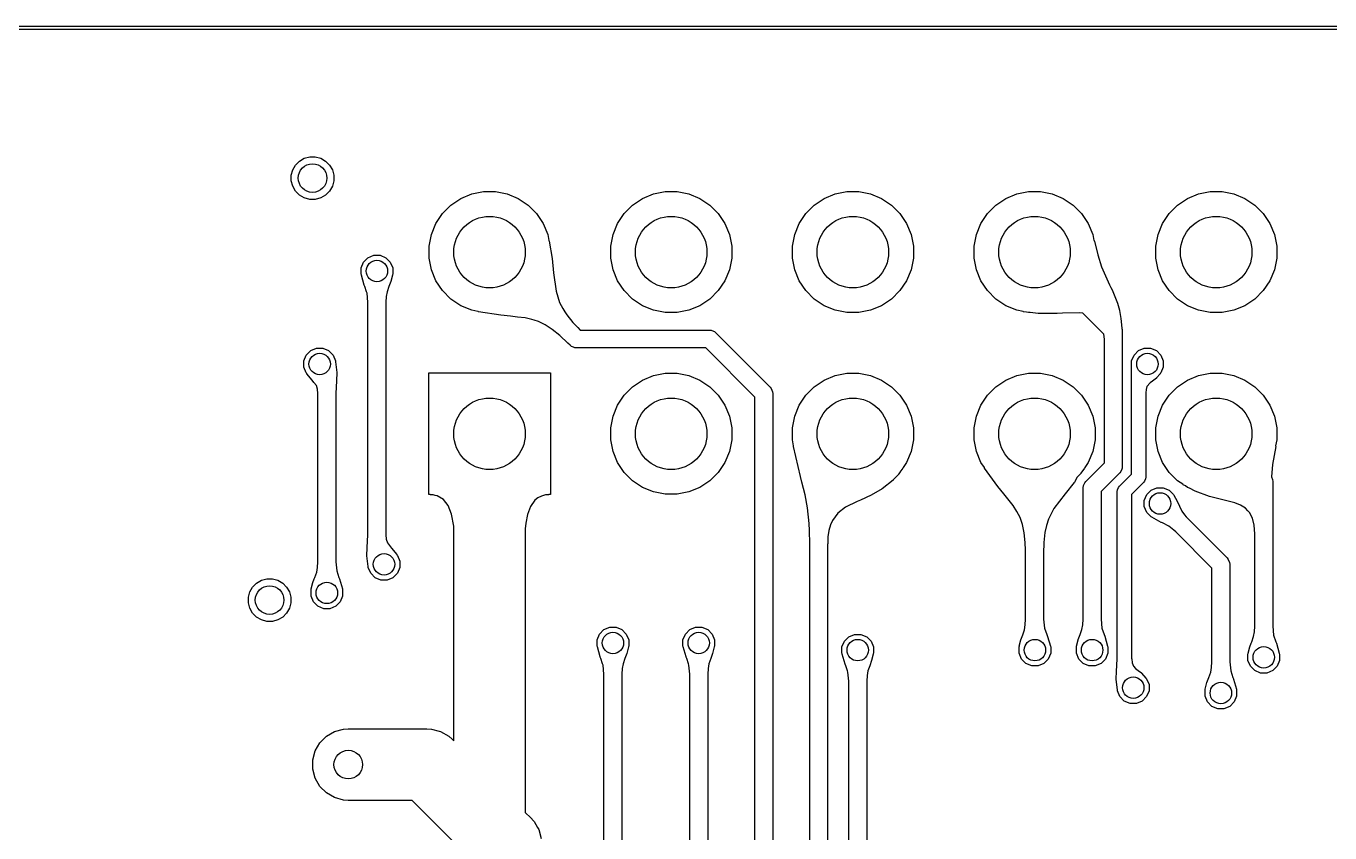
# Model space of a CAD drawing. Extents: x 89 to 178, y -115 to -57.
# Drawn here: x 138.69 to 156.92, y -68.26 to -56.97 of the extents above; entities that cross this region are included whole.
import ezdxf

# ---------------------------------------------------------------- set-up
doc = ezdxf.new("R2010")
doc.units = 0
doc.layers.add('BLACK', color=7, linetype='CONTINUOUS')

msp = doc.modelspace()

# ---------------------------------------------------------------- linework, layer by layer
at = {"layer": 'BLACK', "linetype": 'CONTINUOUS'}
for p, q in [((97.5, -56.975), (169.5, -56.975)), ((169.47582, -57.025), (97.524182, -57.025)), ((142.461994, -58.917372), (142.517372, -58.861994)), ((142.517372, -58.861994), (142.585195, -58.822836)), ((142.585195, -58.822836), (142.660842, -58.802567)), ((142.660842, -58.802567), (142.739158, -58.802567)), ((142.739158, -58.802567), (142.814805, -58.822836)), ((142.814805, -58.822836), (142.882628, -58.861994)), ((142.882628, -58.861994), (142.938006, -58.917372)), ((142.402567, -59.060842), (142.422836, -58.985195)), ((142.402567, -59.139158), (142.402567, -59.060842)), ((142.422836, -58.985195), (142.461994, -58.917372)), ((142.938006, -58.917372), (142.977164, -58.985195)), ((142.977164, -58.985195), (142.997433, -59.060842)), ((142.997433, -59.060842), (142.997433, -59.139158)), ((142.422836, -59.214805), (142.402567, -59.139158)), ((142.461994, -59.282628), (142.422836, -59.214805)), ((142.977164, -59.214805), (142.938006, -59.282628)), ((142.997433, -59.139158), (142.977164, -59.214805)), ((142.517372, -59.338006), (142.461994, -59.282628)), ((142.585195, -59.377164), (142.517372, -59.338006)), ((142.660842, -59.397433), (142.585195, -59.377164)), ((142.739158, -59.397433), (142.660842, -59.397433)), ((142.814805, -59.377164), (142.739158, -59.397433)), ((142.882628, -59.338006), (142.814805, -59.377164)), ((142.938006, -59.282628), (142.882628, -59.338006)), ((144.635766, -59.477941), (144.774313, -59.385367)), ((144.774313, -59.385367), (144.928258, -59.321601)), ((144.928258, -59.321601), (145.091685, -59.289093)), ((145.091685, -59.289093), (145.258315, -59.289093)), ((145.258315, -59.289093), (145.421742, -59.321601)), ((145.421742, -59.321601), (145.575687, -59.385367)), ((145.575687, -59.385367), (145.714234, -59.477941)), ((147.175766, -59.477941), (147.314313, -59.385367)), ((147.314313, -59.385367), (147.468258, -59.321601)), ((147.468258, -59.321601), (147.631685, -59.289093)), ((147.631685, -59.289093), (147.798315, -59.289093)), ((147.798315, -59.289093), (147.961742, -59.321601)), ((147.961742, -59.321601), (148.115687, -59.385367)), ((148.115687, -59.385367), (148.254234, -59.477941)), ((149.715766, -59.477941), (149.854313, -59.385367)), ((149.854313, -59.385367), (150.008258, -59.321601)), ((150.008258, -59.321601), (150.171685, -59.289093)), ((150.171685, -59.289093), (150.338315, -59.289093)), ((150.338315, -59.289093), (150.501742, -59.321601)), ((150.501742, -59.321601), (150.655687, -59.385367)), ((150.655687, -59.385367), (150.794234, -59.477941)), ((152.255766, -59.477941), (152.394313, -59.385367)), ((152.394313, -59.385367), (152.548258, -59.321601)), ((152.548258, -59.321601), (152.711685, -59.289093)), ((152.711685, -59.289093), (152.878315, -59.289093)), ((152.878315, -59.289093), (153.041742, -59.321601)), ((153.041742, -59.321601), (153.195687, -59.385367)), ((153.195687, -59.385367), (153.334234, -59.477941)), ((154.795766, -59.477941), (154.934313, -59.385367)), ((154.934313, -59.385367), (155.088258, -59.321601)), ((155.088258, -59.321601), (155.251685, -59.289093)), ((155.251685, -59.289093), (155.418315, -59.289093)), ((155.418315, -59.289093), (155.581742, -59.321601)), ((155.581742, -59.321601), (155.735687, -59.385367)), ((155.735687, -59.385367), (155.874234, -59.477941)), ((144.425367, -59.734313), (144.517941, -59.595766)), ((144.517941, -59.595766), (144.635766, -59.477941)), ((145.714234, -59.477941), (145.832059, -59.595766)), ((145.832059, -59.595766), (145.924633, -59.734313)), ((146.965367, -59.734313), (147.057941, -59.595766)), ((147.057941, -59.595766), (147.175766, -59.477941)), ((148.254234, -59.477941), (148.372059, -59.595766)), ((148.372059, -59.595766), (148.464633, -59.734313)), ((149.505367, -59.734313), (149.597941, -59.595766)), ((149.597941, -59.595766), (149.715766, -59.477941)), ((150.794234, -59.477941), (150.912059, -59.595766)), ((150.912059, -59.595766), (151.004633, -59.734313)), ((152.045367, -59.734313), (152.137941, -59.595766)), ((152.137941, -59.595766), (152.255766, -59.477941)), ((153.334234, -59.477941), (153.452059, -59.595766)), ((153.452059, -59.595766), (153.544633, -59.734313)), ((154.585367, -59.734313), (154.677941, -59.595766)), ((154.677941, -59.595766), (154.795766, -59.477941)), ((155.874234, -59.477941), (155.992059, -59.595766)), ((155.992059, -59.595766), (156.084633, -59.734313)), ((144.361601, -59.888258), (144.425367, -59.734313)), ((145.924633, -59.734313), (145.988399, -59.888258)), ((146.901601, -59.888258), (146.965367, -59.734313)), ((148.464633, -59.734313), (148.528399, -59.888258)), ((149.441601, -59.888258), (149.505367, -59.734313)), ((151.004633, -59.734313), (151.068399, -59.888258)), ((151.981601, -59.888258), (152.045367, -59.734313)), ((153.544633, -59.734313), (153.608399, -59.888258)), ((154.521601, -59.888258), (154.585367, -59.734313)), ((156.084633, -59.734313), (156.148399, -59.888258)), ((144.329093, -60.051685), (144.361601, -59.888258)), ((145.988399, -59.888258), (146.0053, -59.973226)), ((146.0053, -59.973226), (146.005565, -59.973279)), ((146.005565, -59.973279), (146.010532, -59.98073)), ((146.869093, -60.051685), (146.901601, -59.888258)), ((148.528399, -59.888258), (148.560907, -60.051685)), ((149.409093, -60.051685), (149.441601, -59.888258)), ((151.068399, -59.888258), (151.100907, -60.051685)), ((151.949093, -60.051685), (151.981601, -59.888258)), ((153.608399, -59.888258), (153.62523, -59.972873)), ((153.62523, -59.972873), (153.626415, -59.973111)), ((153.626415, -59.973111), (153.631283, -59.98011)), ((154.489093, -60.051685), (154.521601, -59.888258)), ((156.148399, -59.888258), (156.180907, -60.051685)), ((144.329093, -60.218315), (144.329093, -60.051685)), ((146.010532, -59.98073), (146.010604, -59.981129)), ((146.010604, -59.981129), (146.049741, -60.222621)), ((146.869093, -60.218315), (146.869093, -60.051685)), ((148.560907, -60.051685), (148.560907, -60.218315)), ((149.409093, -60.218315), (149.409093, -60.051685)), ((151.100907, -60.051685), (151.100907, -60.218315)), ((151.949093, -60.218315), (151.949093, -60.051685)), ((153.631283, -59.98011), (153.677982, -60.175317)), ((154.489093, -60.218315), (154.489093, -60.051685)), ((156.180907, -60.051685), (156.180907, -60.218315)), ((143.379323, -60.356105), (143.412919, -60.274997)), ((143.412919, -60.274997), (143.474997, -60.212919)), ((143.474997, -60.212919), (143.556105, -60.179323)), ((143.556105, -60.179323), (143.643895, -60.179323)), ((143.643895, -60.179323), (143.725003, -60.212919)), ((143.725003, -60.212919), (143.787081, -60.274997)), ((143.787081, -60.274997), (143.820677, -60.356105)), ((144.361601, -60.381742), (144.329093, -60.218315)), ((146.049741, -60.222621), (146.049828, -60.223268)), ((146.049828, -60.223268), (146.071302, -60.427242)), ((146.901601, -60.381742), (146.869093, -60.218315)), ((148.560907, -60.218315), (148.528399, -60.381742)), ((149.441601, -60.381742), (149.409093, -60.218315)), ((151.100907, -60.218315), (151.068399, -60.381742)), ((151.981601, -60.381742), (151.949093, -60.218315)), ((153.677982, -60.175317), (153.677984, -60.175322)), ((153.677984, -60.175322), (153.732342, -60.340206)), ((153.732342, -60.340206), (153.845109, -60.59236)), ((154.521601, -60.381742), (154.489093, -60.218315)), ((156.180907, -60.218315), (156.148399, -60.381742)), ((143.379323, -60.443895), (143.379323, -60.356105)), ((143.383185, -60.45322), (143.379323, -60.443895)), ((143.382869, -60.456093), (143.383185, -60.45322)), ((143.423466, -60.595729), (143.382869, -60.456093)), ((143.817618, -60.455814), (143.794563, -60.545653)), ((143.820677, -60.443895), (143.817184, -60.452327)), ((143.817184, -60.452327), (143.81775, -60.455238)), ((143.81775, -60.455238), (143.817618, -60.455814)), ((143.820677, -60.356105), (143.820677, -60.443895)), ((144.425367, -60.535687), (144.361601, -60.381742)), ((146.071302, -60.427242), (146.104175, -60.681259)), ((146.965367, -60.535687), (146.901601, -60.381742)), ((148.528399, -60.381742), (148.464633, -60.535687)), ((149.505367, -60.535687), (149.441601, -60.381742)), ((151.068399, -60.381742), (151.004633, -60.535687)), ((152.045367, -60.535687), (151.981601, -60.381742)), ((154.585367, -60.535687), (154.521601, -60.381742)), ((156.148399, -60.381742), (156.084633, -60.535687)), ((143.42383, -60.596789), (143.423466, -60.595729)), ((143.431993, -60.617303), (143.42383, -60.596789)), ((143.431999, -60.617323), (143.431993, -60.617303)), ((143.432005, -60.617337), (143.431999, -60.617323)), ((143.456404, -60.690254), (143.432005, -60.617337)), ((143.462466, -60.708371), (143.456404, -60.690254)), ((143.742055, -60.690254), (143.729632, -60.75529)), ((143.742059, -60.690241), (143.742055, -60.690254)), ((143.767997, -60.617324), (143.742059, -60.690241)), ((143.794197, -60.546821), (143.767997, -60.617324)), ((143.794563, -60.545653), (143.794197, -60.546821)), ((144.517941, -60.674234), (144.425367, -60.535687)), ((144.635766, -60.792059), (144.517941, -60.674234)), ((146.104175, -60.681259), (146.15527, -60.841056)), ((147.057941, -60.674234), (146.965367, -60.535687)), ((147.175766, -60.792059), (147.057941, -60.674234)), ((148.372059, -60.674234), (148.254234, -60.792059)), ((148.464633, -60.535687), (148.372059, -60.674234)), ((149.597941, -60.674234), (149.505367, -60.535687)), ((149.715766, -60.792059), (149.597941, -60.674234)), ((150.912059, -60.674234), (150.794234, -60.792059)), ((151.004633, -60.535687), (150.912059, -60.674234)), ((152.137941, -60.674234), (152.045367, -60.535687)), ((152.255766, -60.792059), (152.137941, -60.674234)), ((153.845109, -60.59236), (153.86235, -60.627778)), ((153.86235, -60.627778), (153.878857, -60.661687)), ((153.878857, -60.661687), (153.879173, -60.662395)), ((153.879173, -60.662395), (153.955532, -60.8499)), ((154.677941, -60.674234), (154.585367, -60.535687)), ((154.795766, -60.792059), (154.677941, -60.674234)), ((155.992059, -60.674234), (155.874234, -60.792059)), ((156.084633, -60.535687), (155.992059, -60.674234)), ((143.473987, -60.834576), (143.462466, -60.708371)), ((143.474029, -60.835041), (143.473987, -60.834576)), ((143.475, -60.837112), (143.474029, -60.835041)), ((143.475, -64.087333), (143.475, -60.837112)), ((143.725569, -60.834576), (143.725, -60.835772)), ((143.725, -60.835772), (143.725, -64.086551)), ((143.729632, -60.75529), (143.725569, -60.834576)), ((144.774313, -60.884633), (144.635766, -60.792059)), ((144.928258, -60.948399), (144.774313, -60.884633)), ((146.15527, -60.841056), (146.155271, -60.841059)), ((146.155271, -60.841059), (146.197652, -60.923351)), ((147.314313, -60.884633), (147.175766, -60.792059)), ((147.468258, -60.948399), (147.314313, -60.884633)), ((148.115687, -60.884633), (147.961742, -60.948399)), ((148.254234, -60.792059), (148.115687, -60.884633)), ((149.854313, -60.884633), (149.715766, -60.792059)), ((150.008258, -60.948399), (149.854313, -60.884633)), ((150.655687, -60.884633), (150.501742, -60.948399)), ((150.794234, -60.792059), (150.655687, -60.884633)), ((152.394313, -60.884633), (152.255766, -60.792059)), ((152.548258, -60.948399), (152.394313, -60.884633)), ((153.955532, -60.8499), (153.955982, -60.851229)), ((153.955982, -60.851229), (153.982664, -60.94887)), ((154.934313, -60.884633), (154.795766, -60.792059)), ((155.088258, -60.948399), (154.934313, -60.884633)), ((155.735687, -60.884633), (155.581742, -60.948399)), ((155.874234, -60.792059), (155.735687, -60.884633)), ((145.01347, -60.965349), (144.928258, -60.948399)), ((145.0136, -60.965874), (145.01347, -60.965349)), ((145.021263, -60.970507), (145.0136, -60.965874)), ((145.334114, -61.018136), (145.021263, -60.970507)), ((145.334725, -61.018212), (145.334114, -61.018136)), ((145.4672, -61.031297), (145.334725, -61.018212)), ((145.566192, -61.042791), (145.4672, -61.031297)), ((145.67517, -61.055445), (145.566192, -61.042791)), ((145.675174, -61.055446), (145.67517, -61.055445)), ((145.675183, -61.055447), (145.675174, -61.055446)), ((145.768571, -61.075535), (145.675183, -61.055447)), ((146.197652, -60.923351), (146.227495, -60.968667)), ((146.227495, -60.968667), (146.254729, -61.01002)), ((146.254729, -61.01002), (146.341057, -61.117253)), ((147.631685, -60.980907), (147.468258, -60.948399)), ((147.798315, -60.980907), (147.631685, -60.980907)), ((147.961742, -60.948399), (147.798315, -60.980907)), ((150.171685, -60.980907), (150.008258, -60.948399)), ((150.338315, -60.980907), (150.171685, -60.980907)), ((150.501742, -60.948399), (150.338315, -60.980907)), ((152.63382, -60.965418), (152.548258, -60.948399)), ((152.633922, -60.965779), (152.63382, -60.965418)), ((152.641734, -60.970157), (152.633922, -60.965779)), ((152.681178, -60.974838), (152.641734, -60.970157)), ((152.711685, -60.980907), (152.681178, -60.974838)), ((152.732303, -60.980907), (152.711685, -60.980907)), ((152.84696, -60.994516), (152.732303, -60.980907)), ((152.848419, -60.994598), (152.84696, -60.994516)), ((153.108678, -60.992811), (152.848419, -60.994598)), ((153.109184, -60.992796), (153.108678, -60.992811)), ((153.186404, -60.988926), (153.109184, -60.992796)), ((153.421304, -60.982961), (153.186404, -60.988926)), ((153.471058, -60.987835), (153.421304, -60.982961)), ((153.765218, -61.281995), (153.471058, -60.987835)), ((153.982664, -60.94887), (153.982888, -60.949856)), ((153.982888, -60.949856), (154.003475, -61.062793)), ((154.003475, -61.062793), (154.003607, -61.06373)), ((154.003607, -61.06373), (154.017153, -61.199606)), ((155.251685, -60.980907), (155.088258, -60.948399)), ((155.418315, -60.980907), (155.251685, -60.980907)), ((155.581742, -60.948399), (155.418315, -60.980907)), ((145.798443, -61.085582), (145.768571, -61.075535)), ((145.859837, -61.106232), (145.798443, -61.085582)), ((145.952645, -61.151475), (145.859837, -61.106232)), ((145.952648, -61.151477), (145.952645, -61.151475)), ((145.95265, -61.151478), (145.952648, -61.151477)), ((146.050669, -61.215202), (145.95265, -61.151478)), ((146.050679, -61.215209), (146.050669, -61.215202)), ((146.157614, -61.301373), (146.050679, -61.215209)), ((146.341057, -61.117253), (146.410493, -61.191013)), ((146.410493, -61.191013), (146.442488, -61.225)), ((146.442488, -61.225), (148.25, -61.225)), ((148.25, -61.225), (148.274386, -61.227402)), ((148.274386, -61.227402), (148.274387, -61.227402)), ((148.274387, -61.227402), (148.281996, -61.230554)), ((148.281996, -61.230554), (148.319446, -61.246066)), ((148.319446, -61.246066), (148.319451, -61.246071)), ((148.319451, -61.246071), (148.338388, -61.261612)), ((154.017153, -61.199606), (154.017206, -61.20042)), ((154.017206, -61.20042), (154.01741, -61.207332)), ((154.01741, -61.207332), (154.019377, -61.212081)), ((154.019377, -61.212081), (154.019598, -61.212614)), ((154.019598, -61.212614), (154.022, -61.237)), ((154.022, -61.237), (154.022, -63.131464)), ((146.268878, -61.406137), (146.157614, -61.301373)), ((146.269676, -61.406453), (146.268878, -61.406137)), ((146.301611, -61.438388), (146.269676, -61.406453)), ((148.338388, -61.261612), (149.099156, -62.022379)), ((153.770981, -61.350157), (153.765218, -61.281995)), ((153.771094, -61.35149), (153.770981, -61.350157)), ((153.772, -61.35344), (153.771094, -61.35149)), ((153.772, -63.079687), (153.772, -61.35344)), ((142.579323, -61.656105), (142.612919, -61.574997)), ((142.612919, -61.574997), (142.674997, -61.512919)), ((142.674997, -61.512919), (142.756105, -61.479323)), ((142.756105, -61.479323), (142.843895, -61.479323)), ((142.843895, -61.479323), (142.925003, -61.512919)), ((142.925003, -61.512919), (142.987081, -61.574997)), ((142.987081, -61.574997), (143.020677, -61.656105)), ((146.320553, -61.453933), (146.301611, -61.438388)), ((146.320554, -61.453934), (146.320553, -61.453933)), ((146.346949, -61.464866), (146.320554, -61.453934)), ((146.365613, -61.472598), (146.346949, -61.464866)), ((146.365614, -61.472598), (146.365613, -61.472598)), ((146.39, -61.475), (146.365614, -61.472598)), ((148.198224, -61.475), (146.39, -61.475)), ((148.885768, -62.162544), (148.198224, -61.475)), ((154.152823, -61.656105), (154.186419, -61.574997)), ((154.186419, -61.574997), (154.248497, -61.512919)), ((154.248497, -61.512919), (154.329605, -61.479323)), ((154.329605, -61.479323), (154.417395, -61.479323)), ((154.417395, -61.479323), (154.498503, -61.512919)), ((154.498503, -61.512919), (154.560581, -61.574997)), ((154.560581, -61.574997), (154.594177, -61.656105)), ((142.579323, -61.743895), (142.579323, -61.656105)), ((142.612919, -61.825003), (142.579323, -61.743895)), ((143.020677, -61.656105), (143.020677, -61.665492)), ((143.020677, -61.665492), (143.022161, -61.667735)), ((143.022161, -61.667735), (143.022279, -61.668462)), ((143.022279, -61.668462), (143.04172, -61.818369)), ((154.1495, -61.678268), (154.14964, -61.676461)), ((154.1495, -61.819422), (154.1495, -61.678268)), ((154.14964, -61.676461), (154.149681, -61.676197)), ((154.149681, -61.676197), (154.150947, -61.668097)), ((154.150947, -61.668097), (154.152823, -61.665022)), ((154.152823, -61.665022), (154.152823, -61.656105)), ((154.594177, -61.743895), (154.560581, -61.825003)), ((154.594177, -61.656105), (154.594177, -61.743895)), ((142.620305, -61.832389), (142.612919, -61.825003)), ((142.621081, -61.834944), (142.620305, -61.832389)), ((142.696504, -61.926798), (142.621081, -61.834944)), ((142.720073, -61.957393), (142.696504, -61.926798)), ((142.753816, -62.001193), (142.720073, -61.957393)), ((143.035469, -61.934246), (143.025615, -62.111388)), ((143.041799, -61.820524), (143.035469, -61.934246)), ((143.04172, -61.818369), (143.041799, -61.820524)), ((144.325, -63.525), (144.325, -61.825)), ((144.325, -61.825), (146.025, -61.825)), ((146.025, -61.825), (146.025, -63.525)), ((147.175766, -62.017941), (147.314313, -61.925367)), ((147.314313, -61.925367), (147.468258, -61.861601)), ((147.468258, -61.861601), (147.631685, -61.829093)), ((147.631685, -61.829093), (147.798315, -61.829093)), ((147.798315, -61.829093), (147.961742, -61.861601)), ((147.961742, -61.861601), (148.115687, -61.925367)), ((148.115687, -61.925367), (148.254234, -62.017941)), ((149.715766, -62.017941), (149.854313, -61.925367)), ((149.854313, -61.925367), (150.008258, -61.861601)), ((150.008258, -61.861601), (150.171685, -61.829093)), ((150.171685, -61.829093), (150.338315, -61.829093)), ((150.338315, -61.829093), (150.501742, -61.861601)), ((150.501742, -61.861601), (150.655687, -61.925367)), ((150.655687, -61.925367), (150.794234, -62.017941)), ((152.255766, -62.017941), (152.394313, -61.925367)), ((152.394313, -61.925367), (152.548258, -61.861601)), ((152.548258, -61.861601), (152.711685, -61.829093)), ((152.711685, -61.829093), (152.878315, -61.829093)), ((152.878315, -61.829093), (153.041742, -61.861601)), ((153.041742, -61.861601), (153.195687, -61.925367)), ((153.195687, -61.925367), (153.334234, -62.017941)), ((154.149, -61.8245), (154.1495, -61.819422)), ((154.149, -63.241965), (154.149, -61.8245)), ((154.411298, -61.962329), (154.367185, -62.014871)), ((154.443415, -61.938742), (154.411298, -61.962329)), ((154.443635, -61.938576), (154.443415, -61.938742)), ((154.49971, -61.895318), (154.443635, -61.938576)), ((154.50143, -61.893689), (154.49971, -61.895318)), ((154.551985, -61.834983), (154.50143, -61.893689)), ((154.552823, -61.833884), (154.551985, -61.834983)), ((154.553108, -61.832475), (154.552823, -61.833884)), ((154.560581, -61.825003), (154.553108, -61.832475)), ((154.795766, -62.017941), (154.934313, -61.925367)), ((154.934313, -61.925367), (155.088258, -61.861601)), ((155.088258, -61.861601), (155.251685, -61.829093)), ((155.251685, -61.829093), (155.418315, -61.829093)), ((155.418315, -61.829093), (155.581742, -61.861601)), ((155.581742, -61.861601), (155.735687, -61.925367)), ((155.735687, -61.925367), (155.874234, -62.017941)), ((142.753816, -62.001194), (142.753816, -62.001193)), ((142.753817, -62.001195), (142.753816, -62.001194)), ((142.769509, -62.051273), (142.753817, -62.001195)), ((142.769509, -62.051277), (142.769509, -62.051273)), ((142.774167, -62.111638), (142.769509, -62.051277)), ((142.775, -62.113448), (142.774167, -62.111638)), ((142.775, -64.464226), (142.775, -62.113448)), ((143.025615, -62.111388), (143.025, -62.112666)), ((143.025, -62.112666), (143.025, -64.462887)), ((146.965367, -62.274313), (147.057941, -62.135766)), ((147.057941, -62.135766), (147.175766, -62.017941)), ((148.254234, -62.017941), (148.372059, -62.135766)), ((148.372059, -62.135766), (148.464633, -62.274313)), ((148.885768, -79.710768), (148.885768, -62.162544)), ((149.099156, -62.022379), (149.114701, -62.041321)), ((149.114701, -62.041321), (149.114702, -62.041322)), ((149.114702, -62.041322), (149.133366, -62.086382)), ((149.133366, -62.086382), (149.135768, -62.110768)), ((149.135768, -62.110768), (149.135768, -79.658992)), ((149.505367, -62.274313), (149.597941, -62.135766)), ((149.597941, -62.135766), (149.715766, -62.017941)), ((150.794234, -62.017941), (150.912059, -62.135766)), ((150.912059, -62.135766), (151.004633, -62.274313)), ((152.045367, -62.274313), (152.137941, -62.135766)), ((152.137941, -62.135766), (152.255766, -62.017941)), ((153.334234, -62.017941), (153.452059, -62.135766)), ((153.452059, -62.135766), (153.544633, -62.274313)), ((154.34991, -62.101579), (154.349, -62.103337)), ((154.349, -62.103337), (154.349, -63.283387)), ((154.353772, -62.056092), (154.34991, -62.101579)), ((154.367185, -62.014871), (154.353772, -62.056092)), ((154.585367, -62.274313), (154.677941, -62.135766)), ((154.677941, -62.135766), (154.795766, -62.017941)), ((155.874234, -62.017941), (155.992059, -62.135766)), ((155.992059, -62.135766), (156.084633, -62.274313)), ((146.901601, -62.428258), (146.965367, -62.274313)), ((148.464633, -62.274313), (148.528399, -62.428258)), ((149.441601, -62.428258), (149.505367, -62.274313)), ((151.004633, -62.274313), (151.068399, -62.428258)), ((151.981601, -62.428258), (152.045367, -62.274313)), ((153.544633, -62.274313), (153.608399, -62.428258)), ((154.521601, -62.428258), (154.585367, -62.274313)), ((156.084633, -62.274313), (156.148399, -62.428258)), ((146.869093, -62.591685), (146.901601, -62.428258)), ((148.528399, -62.428258), (148.560907, -62.591685)), ((149.409093, -62.591685), (149.441601, -62.428258)), ((151.068399, -62.428258), (151.100907, -62.591685)), ((151.949093, -62.591685), (151.981601, -62.428258)), ((153.608399, -62.428258), (153.640907, -62.591685)), ((154.489093, -62.591685), (154.521601, -62.428258)), ((156.148399, -62.428258), (156.180907, -62.591685)), ((146.869093, -62.758315), (146.869093, -62.591685)), ((148.560907, -62.591685), (148.560907, -62.758315)), ((149.409093, -62.758315), (149.409093, -62.591685)), ((151.100907, -62.591685), (151.100907, -62.758315)), ((151.949093, -62.758315), (151.949093, -62.591685)), ((153.640907, -62.591685), (153.640907, -62.758315)), ((154.489093, -62.758315), (154.489093, -62.591685)), ((156.180907, -62.591685), (156.180907, -62.758315)), ((146.901601, -62.921742), (146.869093, -62.758315)), ((148.560907, -62.758315), (148.528399, -62.921742)), ((149.426015, -62.84339), (149.409093, -62.758315)), ((149.424053, -62.852573), (149.425525, -62.843741)), ((149.521051, -63.271435), (149.424053, -62.852573)), ((149.425525, -62.843741), (149.426015, -62.84339)), ((151.100907, -62.758315), (151.068399, -62.921742)), ((151.981601, -62.921742), (151.949093, -62.758315)), ((153.640907, -62.758315), (153.608399, -62.921742)), ((154.521601, -62.921742), (154.489093, -62.758315)), ((156.166714, -62.852064), (156.123051, -63.103321)), ((156.180907, -62.758315), (156.164062, -62.842995)), ((156.164062, -62.842995), (156.164923, -62.843572)), ((156.164923, -62.843572), (156.166714, -62.852064)), ((146.965367, -63.075687), (146.901601, -62.921742)), ((148.528399, -62.921742), (148.464633, -63.075687)), ((151.068399, -62.921742), (151.004633, -63.075687)), ((152.045367, -63.075687), (151.981601, -62.921742)), ((153.608399, -62.921742), (153.544633, -63.075687)), ((154.585367, -63.075687), (154.521601, -62.921742)), ((147.057941, -63.214234), (146.965367, -63.075687)), ((147.175766, -63.332059), (147.057941, -63.214234)), ((148.372059, -63.214234), (148.254234, -63.332059)), ((148.464633, -63.075687), (148.372059, -63.214234)), ((150.891032, -63.242232), (150.818653, -63.321056)), ((150.891803, -63.2413), (150.891032, -63.242232)), ((150.911551, -63.214741), (150.891803, -63.2413)), ((150.912059, -63.214234), (150.911551, -63.214741)), ((150.913213, -63.212506), (150.912059, -63.214234)), ((150.954414, -63.157098), (150.913213, -63.212506)), ((150.954747, -63.156627), (150.954414, -63.157098)), ((150.956502, -63.147846), (150.954747, -63.156627)), ((151.004633, -63.075687), (150.95646, -63.147783)), ((150.95646, -63.147783), (150.956502, -63.147846)), ((152.093636, -63.147927), (152.045367, -63.075687)), ((152.093356, -63.148391), (152.093636, -63.147927)), ((152.095499, -63.157086), (152.093356, -63.148391)), ((152.283034, -63.411977), (152.095499, -63.157086)), ((153.443195, -63.228178), (153.385942, -63.285432)), ((153.444412, -63.226748), (153.443195, -63.228178)), ((153.494663, -63.15706), (153.444412, -63.226748)), ((153.494895, -63.156727), (153.494663, -63.15706)), ((153.49665, -63.147946), (153.494895, -63.156727)), ((153.544633, -63.075687), (153.4965, -63.147722)), ((153.4965, -63.147722), (153.49665, -63.147946)), ((153.511612, -63.340076), (153.772, -63.079687)), ((153.985388, -63.219853), (153.725, -63.48024)), ((153.981289, -63.409676), (154.149, -63.241965)), ((154.000933, -63.200911), (153.985388, -63.219853)), ((154.000934, -63.20091), (154.000933, -63.200911)), ((154.013969, -63.169441), (154.000934, -63.20091)), ((154.019598, -63.155851), (154.013969, -63.169441)), ((154.022, -63.131464), (154.019598, -63.15585)), ((154.019598, -63.15585), (154.019598, -63.155851)), ((154.677941, -63.214234), (154.585367, -63.075687)), ((154.795766, -63.332059), (154.677941, -63.214234)), ((156.123051, -63.103321), (156.105705, -63.27483)), ((147.314313, -63.424633), (147.175766, -63.332059)), ((147.468258, -63.488399), (147.314313, -63.424633)), ((148.115687, -63.424633), (147.961742, -63.488399)), ((148.254234, -63.332059), (148.115687, -63.424633)), ((149.521124, -63.271731), (149.521051, -63.271435)), ((149.542643, -63.352315), (149.521124, -63.271731)), ((149.588406, -63.529937), (149.542643, -63.352315)), ((150.817397, -63.322236), (150.666191, -63.444656)), ((150.818653, -63.321056), (150.817397, -63.322236)), ((152.283412, -63.412463), (152.283034, -63.411977)), ((152.367854, -63.515414), (152.283412, -63.412463)), ((153.351181, -63.356012), (153.222142, -63.515418)), ((153.351577, -63.355494), (153.351181, -63.356012)), ((153.363335, -63.339187), (153.351577, -63.355494)), ((153.364654, -63.336822), (153.363335, -63.339187)), ((153.385941, -63.285434), (153.364654, -63.336822)), ((153.385942, -63.285432), (153.385941, -63.285434)), ((153.475, -63.428464), (153.477402, -63.404078)), ((153.475, -65.264226), (153.475, -63.428464)), ((153.477402, -63.404078), (153.480246, -63.397213)), ((153.480246, -63.397213), (153.483096, -63.39033)), ((153.483096, -63.39033), (153.496066, -63.359018)), ((153.496066, -63.359018), (153.496071, -63.359012)), ((153.496071, -63.359012), (153.511612, -63.340076)), ((153.953921, -63.460878), (153.968853, -63.42483)), ((153.968853, -63.42483), (153.981289, -63.409676)), ((154.319711, -63.354098), (154.152, -63.521809)), ((154.332147, -63.338944), (154.319711, -63.354098)), ((154.333026, -63.336822), (154.332147, -63.338944)), ((154.347079, -63.302896), (154.333026, -63.336822)), ((154.349, -63.283387), (154.347079, -63.302896)), ((154.424997, -63.462919), (154.506105, -63.429323)), ((154.506105, -63.429323), (154.593895, -63.429323)), ((154.593895, -63.429323), (154.675003, -63.462919)), ((154.86838, -63.380578), (154.795766, -63.332059)), ((154.868345, -63.380902), (154.86838, -63.380578)), ((154.873949, -63.387887), (154.868345, -63.380902)), ((154.904007, -63.404383), (154.873949, -63.387887)), ((154.934313, -63.424633), (154.904007, -63.404383)), ((154.961188, -63.435765), (154.934313, -63.424633)), ((155.039643, -63.478822), (154.961188, -63.435765)), ((156.105705, -63.27483), (156.122598, -63.315614)), ((156.122598, -63.315614), (156.125, -63.34)), ((156.125, -63.34), (156.125, -65.362887)), ((144.346414, -63.525), (144.325, -63.525)), ((144.350299, -63.526977), (144.346414, -63.525)), ((144.387139, -63.529858), (144.350299, -63.526977)), ((144.387141, -63.529858), (144.387139, -63.529858)), ((144.387145, -63.529859), (144.387141, -63.529858)), ((144.415879, -63.537239), (144.387145, -63.529859)), ((144.441706, -63.543873), (144.415879, -63.537239)), ((144.441711, -63.543875), (144.441706, -63.543873)), ((144.529185, -63.595263), (144.441711, -63.543875)), ((144.595873, -63.678227), (144.529185, -63.595263)), ((145.81018, -63.605061), (145.74613, -63.692835)), ((145.810185, -63.605057), (145.81018, -63.605061)), ((145.852171, -63.571571), (145.810185, -63.605057)), ((145.901589, -63.546379), (145.852171, -63.571571)), ((145.958992, -63.530516), (145.901589, -63.546379)), ((145.959, -63.530515), (145.958992, -63.530516)), ((145.999888, -63.527098), (145.959, -63.530515)), ((146.004414, -63.525), (145.999888, -63.527098)), ((146.025, -63.525), (146.004414, -63.525)), ((147.631685, -63.520907), (147.468258, -63.488399)), ((147.798315, -63.520907), (147.631685, -63.520907)), ((147.961742, -63.488399), (147.798315, -63.520907)), ((149.622811, -63.709033), (149.588406, -63.529937)), ((150.314005, -63.621173), (150.152422, -63.701672)), ((150.35972, -63.601371), (150.314005, -63.621173)), ((150.359881, -63.6013), (150.35972, -63.601371)), ((150.50999, -63.533567), (150.359881, -63.6013)), ((150.51096, -63.533074), (150.50999, -63.533567)), ((150.664611, -63.445735), (150.51096, -63.533074)), ((150.666191, -63.444656), (150.664611, -63.445735)), ((152.497821, -63.679527), (152.367854, -63.515414)), ((153.222142, -63.515418), (153.065764, -63.718285)), ((153.725, -63.48024), (153.725, -65.262887)), ((153.952, -63.480387), (153.953921, -63.460878)), ((153.952, -65.821748), (153.952, -63.480387)), ((154.152, -63.521809), (154.152, -65.820224)), ((154.329323, -63.606105), (154.362919, -63.524997)), ((154.329323, -63.693895), (154.329323, -63.606105)), ((154.362919, -63.524997), (154.424997, -63.462919)), ((154.675003, -63.462919), (154.737081, -63.524997)), ((154.737081, -63.524997), (154.740573, -63.533428)), ((154.740573, -63.533428), (154.743032, -63.535087)), ((154.743032, -63.535087), (154.743346, -63.535588)), ((154.743346, -63.535588), (154.790568, -63.615414)), ((154.790568, -63.615414), (154.791135, -63.616498)), ((154.791135, -63.616498), (154.822466, -63.684884)), ((155.041365, -63.479593), (155.039643, -63.478822)), ((155.239335, -63.549728), (155.041365, -63.479593)), ((155.240423, -63.550055), (155.239335, -63.549728)), ((155.409784, -63.592077), (155.240423, -63.550055)), ((155.409805, -63.592082), (155.409784, -63.592077)), ((155.409815, -63.592085), (155.409805, -63.592082)), ((155.596648, -63.641099), (155.409815, -63.592085)), ((144.644648, -63.799367), (144.595873, -63.678227)), ((144.673537, -63.968895), (144.644648, -63.799367)), ((145.704764, -63.801518), (145.681419, -63.922908)), ((145.74613, -63.692835), (145.704764, -63.801518)), ((149.644472, -63.928188), (149.622811, -63.709033)), ((150.045996, -63.783818), (149.970701, -63.886019)), ((150.152422, -63.701672), (150.045996, -63.783818)), ((152.549655, -63.759771), (152.497821, -63.679527)), ((152.549657, -63.759776), (152.549655, -63.759771)), ((152.54966, -63.75978), (152.549657, -63.759776)), ((152.592489, -63.846018), (152.54966, -63.75978)), ((153.065764, -63.718285), (152.988896, -63.867416)), ((154.362919, -63.775003), (154.329323, -63.693895)), ((154.424997, -63.837081), (154.362919, -63.775003)), ((154.822466, -63.684884), (154.855684, -63.754785)), ((154.855684, -63.754785), (154.855689, -63.754792)), ((154.855689, -63.754792), (154.892892, -63.809564)), ((155.675911, -63.673599), (155.596647, -63.641099)), ((155.596647, -63.641099), (155.596648, -63.641099)), ((155.675921, -63.673604), (155.675911, -63.673599)), ((155.743881, -63.717), (155.675921, -63.673604)), ((155.743884, -63.717002), (155.743881, -63.717)), ((155.776324, -63.751321), (155.743884, -63.717002)), ((155.799161, -63.77548), (155.776324, -63.751321)), ((155.799161, -63.775481), (155.799161, -63.77548)), ((155.799164, -63.775484), (155.799161, -63.775481)), ((155.840369, -63.853226), (155.799164, -63.775484)), ((144.675, -64.024963), (144.673537, -63.968895)), ((145.681419, -63.92291), (145.675, -64.003848)), ((145.681419, -63.922908), (145.681419, -63.92291)), ((149.646932, -64.025502), (149.644472, -63.928188)), ((149.942354, -63.950477), (149.921089, -64.025488)), ((149.970701, -63.886019), (149.942354, -63.950477)), ((152.626122, -63.943635), (152.592489, -63.846018)), ((152.650375, -64.05802), (152.626122, -63.943635)), ((152.960674, -63.955577), (152.939752, -64.057208)), ((152.960675, -63.955571), (152.960674, -63.955577)), ((152.988896, -63.867416), (152.960675, -63.955571)), ((154.434323, -63.840944), (154.424997, -63.837081)), ((154.43613, -63.843198), (154.434323, -63.840944)), ((154.563577, -63.913231), (154.43613, -63.843198)), ((154.564584, -63.913723), (154.563577, -63.913231)), ((154.570358, -63.916209), (154.564584, -63.913723)), ((154.584857, -63.922454), (154.570358, -63.916209)), ((154.584865, -63.922458), (154.584857, -63.922454)), ((154.670796, -63.9653), (154.584865, -63.922458)), ((154.670797, -63.965301), (154.670796, -63.9653)), ((154.670799, -63.965302), (154.670797, -63.965301)), ((154.740212, -64.023102), (154.670799, -63.965302)), ((154.892892, -63.809564), (154.892894, -63.809566)), ((154.892894, -63.809566), (154.892896, -63.809569)), ((154.892896, -63.809569), (154.91694, -63.83621)), ((154.91694, -63.83621), (154.946081, -63.8685)), ((154.946081, -63.8685), (154.946524, -63.869748)), ((154.946524, -63.869748), (155.488389, -64.411612)), ((155.866111, -63.95441), (155.840369, -63.853226)), ((155.874248, -64.072321), (155.866111, -63.95441)), ((143.46453, -64.265753), (143.474385, -64.088612)), ((143.474385, -64.088612), (143.475, -64.087333)), ((143.725, -64.086551), (143.725833, -64.088362)), ((143.725833, -64.088362), (143.73049, -64.148721)), ((143.73049, -64.148721), (143.730491, -64.148726)), ((143.730491, -64.148726), (143.746183, -64.198806)), ((144.675, -66.967887), (144.675, -64.024963)), ((145.675, -64.003848), (145.675, -67.967887)), ((149.651712, -64.21458), (149.646932, -64.025502)), ((149.906885, -64.118239), (149.904007, -64.181706)), ((149.921085, -64.025504), (149.906885, -64.118239)), ((149.921089, -64.025488), (149.921085, -64.025504)), ((152.665063, -64.194567), (152.650375, -64.05802)), ((152.939749, -64.057229), (152.92497, -64.194061)), ((152.939752, -64.057208), (152.939749, -64.057229)), ((154.768544, -64.046694), (154.740212, -64.023102)), ((154.770696, -64.047472), (154.768544, -64.046694)), ((155.275, -64.551776), (154.770696, -64.047472)), ((155.875, -64.073973), (155.874248, -64.072321)), ((155.875, -65.364226), (155.875, -64.073973)), ((143.4582, -64.379474), (143.46453, -64.265753)), ((143.746183, -64.198806), (143.8035, -64.273206)), ((143.8035, -64.273206), (143.878917, -64.365054)), ((149.652, -64.215251), (149.651712, -64.21458)), ((149.652, -76.710158), (149.652, -64.215251)), ((149.902507, -64.214814), (149.902, -64.215896)), ((149.902, -64.215896), (149.902, -76.658381)), ((149.902518, -64.21458), (149.902507, -64.214814)), ((149.904007, -64.181706), (149.902518, -64.21458)), ((152.668267, -64.301067), (152.665063, -64.194567)), ((152.669659, -64.347319), (152.668267, -64.301067)), ((152.67, -64.348108), (152.669659, -64.347319)), ((152.67, -65.264282), (152.67, -64.348108)), ((152.920343, -64.34732), (152.92, -64.348082)), ((152.92, -64.348082), (152.92, -65.262712)), ((152.924969, -64.194086), (152.920343, -64.34732)), ((152.92497, -64.194061), (152.924969, -64.194086)), ((142.770368, -64.544702), (142.774431, -64.465423)), ((142.774431, -64.465423), (142.775, -64.464226)), ((143.025, -64.462887), (143.025971, -64.464959)), ((143.025971, -64.464959), (143.037534, -64.591632)), ((143.458279, -64.381629), (143.4582, -64.379474)), ((143.47772, -64.531537), (143.458279, -64.381629)), ((143.477838, -64.532264), (143.47772, -64.531537)), ((143.479323, -64.534508), (143.477838, -64.532264)), ((143.878917, -64.365054), (143.879692, -64.367608)), ((143.879692, -64.367608), (143.887081, -64.374997)), ((143.887081, -64.374997), (143.920677, -64.456105)), ((143.920677, -64.456105), (143.920677, -64.543895)), ((155.488389, -64.411612), (155.503934, -64.430554)), ((155.503934, -64.430554), (155.522599, -64.475614)), ((155.522599, -64.475614), (155.522599, -64.475624)), ((155.522599, -64.475624), (155.525, -64.5)), ((155.525, -64.5), (155.525, -65.862887)), ((141.985195, -64.722836), (142.060842, -64.702567)), ((142.060842, -64.702567), (142.139158, -64.702567)), ((142.139158, -64.702567), (142.214805, -64.722836)), ((142.705802, -64.753176), (142.723977, -64.704268)), ((142.723977, -64.704268), (142.731994, -64.682696)), ((142.731994, -64.682696), (142.757943, -64.609751)), ((142.757943, -64.609751), (142.770368, -64.544702)), ((143.037534, -64.591632), (143.067993, -64.682662)), ((143.067993, -64.682662), (143.068004, -64.682691)), ((143.068004, -64.682691), (143.076168, -64.703208)), ((143.076168, -64.703208), (143.076532, -64.704268)), ((143.076532, -64.704268), (143.11713, -64.843906)), ((143.479323, -64.543895), (143.479323, -64.534508)), ((143.512919, -64.625003), (143.479323, -64.543895)), ((143.574997, -64.687081), (143.512919, -64.625003)), ((143.656105, -64.720677), (143.574997, -64.687081)), ((143.825003, -64.687081), (143.743895, -64.720677)), ((143.887081, -64.625003), (143.825003, -64.687081)), ((143.920677, -64.543895), (143.887081, -64.625003)), ((155.275, -65.864226), (155.275, -64.551776)), ((141.802567, -64.960842), (141.822836, -64.885195)), ((141.822836, -64.885195), (141.861994, -64.817372)), ((141.861994, -64.817372), (141.917372, -64.761994)), ((141.917372, -64.761994), (141.985195, -64.722836)), ((142.214805, -64.722836), (142.282628, -64.761994)), ((142.282628, -64.761994), (142.338006, -64.817372)), ((142.338006, -64.817372), (142.377164, -64.885195)), ((142.377164, -64.885195), (142.397433, -64.960842)), ((142.679323, -64.856105), (142.682815, -64.847673)), ((142.679323, -64.943895), (142.679323, -64.856105)), ((142.682249, -64.844761), (142.682373, -64.844215)), ((142.682815, -64.847673), (142.682249, -64.844761)), ((142.682373, -64.844215), (142.705437, -64.754337)), ((142.705437, -64.754337), (142.705802, -64.753176)), ((143.11713, -64.843906), (143.116813, -64.846777)), ((143.116813, -64.846777), (143.120677, -64.856105)), ((143.120677, -64.856105), (143.120677, -64.943895)), ((143.743895, -64.720677), (143.656105, -64.720677)), ((141.802567, -65.039158), (141.802567, -64.960842)), ((141.822836, -65.114805), (141.802567, -65.039158)), ((142.397433, -65.039158), (142.377164, -65.114805)), ((142.397433, -64.960842), (142.397433, -65.039158)), ((142.712919, -65.025003), (142.679323, -64.943895)), ((142.774997, -65.087081), (142.712919, -65.025003)), ((143.087081, -65.025003), (143.025003, -65.087081)), ((143.120677, -64.943895), (143.087081, -65.025003)), ((141.861994, -65.182628), (141.822836, -65.114805)), ((141.917372, -65.238006), (141.861994, -65.182628)), ((141.985195, -65.277164), (141.917372, -65.238006)), ((142.282628, -65.238006), (142.214805, -65.277164)), ((142.338006, -65.182628), (142.282628, -65.238006)), ((142.377164, -65.114805), (142.338006, -65.182628)), ((142.856105, -65.120677), (142.774997, -65.087081)), ((142.943895, -65.120677), (142.856105, -65.120677)), ((143.025003, -65.087081), (142.943895, -65.120677)), ((152.92, -65.262712), (152.921028, -65.264889)), ((153.725, -65.262887), (153.725971, -65.264959)), ((142.060842, -65.297433), (141.985195, -65.277164)), ((142.139158, -65.297433), (142.060842, -65.297433)), ((142.214805, -65.277164), (142.139158, -65.297433)), ((146.712919, -65.474997), (146.774997, -65.412919)), ((146.774997, -65.412919), (146.856105, -65.379323)), ((146.856105, -65.379323), (146.943895, -65.379323)), ((146.943895, -65.379323), (147.025003, -65.412919)), ((147.025003, -65.412919), (147.087081, -65.474997)), ((147.912919, -65.474997), (147.974997, -65.412919)), ((147.974997, -65.412919), (148.056105, -65.379323)), ((148.056105, -65.379323), (148.143895, -65.379323)), ((148.143895, -65.379323), (148.225003, -65.412919)), ((148.225003, -65.412919), (148.287081, -65.474997)), ((152.629171, -65.485209), (152.652917, -65.414962)), ((152.652917, -65.414962), (152.665365, -65.348083)), ((152.665365, -65.348083), (152.66945, -65.265444)), ((152.66945, -65.265444), (152.67, -65.264282)), ((152.921028, -65.264889), (152.933263, -65.390585)), ((152.933263, -65.390585), (152.965221, -65.480558)), ((153.431994, -65.482696), (153.457943, -65.409751)), ((153.457943, -65.409751), (153.470368, -65.344702)), ((153.470368, -65.344702), (153.474431, -65.265423)), ((153.474431, -65.265423), (153.475, -65.264226)), ((153.725971, -65.264959), (153.737534, -65.391632)), ((153.737534, -65.391632), (153.767993, -65.482662)), ((155.857943, -65.509751), (155.870368, -65.444702)), ((155.870368, -65.444702), (155.874431, -65.365423)), ((155.874431, -65.365423), (155.875, -65.364226)), ((156.125, -65.362887), (156.125971, -65.364959)), ((156.125971, -65.364959), (156.137534, -65.491632)), ((146.679323, -65.556105), (146.712919, -65.474997)), ((146.679323, -65.643895), (146.679323, -65.556105)), ((147.087081, -65.474997), (147.120677, -65.556105)), ((147.120677, -65.556105), (147.120677, -65.643895)), ((147.879323, -65.556105), (147.912919, -65.474997)), ((147.879323, -65.643895), (147.879323, -65.556105)), ((148.287081, -65.474997), (148.320677, -65.556105)), ((148.320677, -65.556105), (148.320677, -65.643895)), ((150.102323, -65.656101), (150.135919, -65.574993)), ((150.135919, -65.574993), (150.197997, -65.512915)), ((150.197997, -65.512915), (150.279105, -65.479319)), ((150.279105, -65.479319), (150.366895, -65.479319)), ((150.366895, -65.479319), (150.448003, -65.512915)), ((150.448003, -65.512915), (150.510081, -65.574993)), ((150.510081, -65.574993), (150.543677, -65.656101)), ((152.582287, -65.644259), (152.604364, -65.556033)), ((152.604364, -65.556033), (152.604663, -65.555034)), ((152.604663, -65.555034), (152.629171, -65.485209)), ((152.965221, -65.480558), (152.965223, -65.480563)), ((152.965223, -65.480563), (152.976652, -65.507784)), ((152.976652, -65.507784), (152.977082, -65.508989)), ((152.977082, -65.508989), (153.017048, -65.643861)), ((153.382373, -65.644215), (153.405437, -65.554337)), ((153.405437, -65.554337), (153.405802, -65.553176)), ((153.405802, -65.553176), (153.423977, -65.504268)), ((153.423977, -65.504268), (153.431994, -65.482696)), ((153.767993, -65.482662), (153.768004, -65.482691)), ((153.768004, -65.482691), (153.776168, -65.503208)), ((153.776168, -65.503208), (153.776532, -65.504268)), ((153.776532, -65.504268), (153.81713, -65.643906)), ((155.805802, -65.653176), (155.823977, -65.604268)), ((155.823977, -65.604268), (155.831994, -65.582696)), ((155.831994, -65.582696), (155.857943, -65.509751)), ((156.137534, -65.491632), (156.167993, -65.582662)), ((156.167993, -65.582662), (156.168004, -65.582691)), ((156.168004, -65.582691), (156.176168, -65.603208)), ((156.176168, -65.603208), (156.176532, -65.604268)), ((156.176532, -65.604268), (156.21713, -65.743906)), ((146.683185, -65.65322), (146.679323, -65.643895)), ((146.682869, -65.656093), (146.683185, -65.65322)), ((146.723466, -65.795729), (146.682869, -65.656093)), ((146.72383, -65.796789), (146.723466, -65.795729)), ((146.731993, -65.817303), (146.72383, -65.796789)), ((147.094197, -65.746821), (147.067997, -65.817324)), ((147.094563, -65.745653), (147.094197, -65.746821)), ((147.117618, -65.655814), (147.094563, -65.745653)), ((147.120677, -65.643895), (147.117184, -65.652327)), ((147.117184, -65.652327), (147.11775, -65.655238)), ((147.11775, -65.655238), (147.117618, -65.655814)), ((147.883185, -65.65322), (147.879323, -65.643895)), ((147.882869, -65.656093), (147.883185, -65.65322)), ((147.923466, -65.795729), (147.882869, -65.656093)), ((147.92383, -65.796789), (147.923466, -65.795729)), ((147.931993, -65.817303), (147.92383, -65.796789)), ((148.294197, -65.746821), (148.267997, -65.817324)), ((148.294563, -65.745653), (148.294197, -65.746821)), ((148.317618, -65.655814), (148.294563, -65.745653)), ((148.320677, -65.643895), (148.317184, -65.652327)), ((148.317184, -65.652327), (148.31775, -65.655238)), ((148.31775, -65.655238), (148.317618, -65.655814)), ((150.102323, -65.743891), (150.102323, -65.656101)), ((150.106185, -65.753216), (150.102323, -65.743891)), ((150.105869, -65.756089), (150.106185, -65.753216)), ((150.146466, -65.895725), (150.105869, -65.756089)), ((150.540618, -65.75581), (150.517563, -65.845649)), ((150.543677, -65.743891), (150.540184, -65.752323)), ((150.540184, -65.752323), (150.54075, -65.755234)), ((150.54075, -65.755234), (150.540618, -65.75581)), ((150.543677, -65.656101), (150.543677, -65.743891)), ((152.579323, -65.656105), (152.582768, -65.647787)), ((152.579323, -65.743895), (152.579323, -65.656105)), ((152.612919, -65.825003), (152.579323, -65.743895)), ((152.582177, -65.644746), (152.582287, -65.644259)), ((152.582768, -65.647787), (152.582177, -65.644746)), ((153.020677, -65.743895), (152.987081, -65.825003)), ((153.017048, -65.643861), (153.016756, -65.646639)), ((153.016756, -65.646639), (153.020677, -65.656105)), ((153.020677, -65.656105), (153.020677, -65.743895)), ((153.379323, -65.656105), (153.382815, -65.647673)), ((153.379323, -65.743895), (153.379323, -65.656105)), ((153.412919, -65.825003), (153.379323, -65.743895)), ((153.382249, -65.644761), (153.382373, -65.644215)), ((153.382815, -65.647673), (153.382249, -65.644761)), ((153.820677, -65.743895), (153.787081, -65.825003)), ((153.81713, -65.643906), (153.816813, -65.646777)), ((153.816813, -65.646777), (153.820677, -65.656105)), ((153.820677, -65.656105), (153.820677, -65.743895)), ((155.779323, -65.756105), (155.782815, -65.747673)), ((155.779323, -65.843895), (155.779323, -65.756105)), ((155.782249, -65.744761), (155.782373, -65.744215)), ((155.782815, -65.747673), (155.782249, -65.744761)), ((155.782373, -65.744215), (155.805437, -65.654337)), ((155.805437, -65.654337), (155.805802, -65.653176)), ((156.21713, -65.743906), (156.216813, -65.746777)), ((156.216813, -65.746777), (156.220677, -65.756105)), ((156.220677, -65.756105), (156.220677, -65.843895)), ((146.731999, -65.817323), (146.731993, -65.817303)), ((146.732005, -65.817337), (146.731999, -65.817323)), ((146.756404, -65.890254), (146.732005, -65.817337)), ((146.762466, -65.908371), (146.756404, -65.890254)), ((146.773987, -66.034576), (146.762466, -65.908371)), ((147.029632, -65.95529), (147.025569, -66.034576)), ((147.042055, -65.890254), (147.029632, -65.95529)), ((147.042059, -65.890241), (147.042055, -65.890254)), ((147.067997, -65.817324), (147.042059, -65.890241)), ((147.931999, -65.817323), (147.931993, -65.817303)), ((147.932005, -65.817337), (147.931999, -65.817323)), ((147.956404, -65.890254), (147.932005, -65.817337)), ((147.962466, -65.908371), (147.956404, -65.890254)), ((147.973987, -66.034576), (147.962466, -65.908371)), ((148.229632, -65.95529), (148.225569, -66.034576)), ((148.242055, -65.890254), (148.229632, -65.95529)), ((148.242059, -65.890241), (148.242055, -65.890254)), ((148.267997, -65.817324), (148.242059, -65.890241)), ((150.14683, -65.896785), (150.146466, -65.895725)), ((150.154993, -65.917299), (150.14683, -65.896785)), ((150.154999, -65.917319), (150.154993, -65.917299)), ((150.155005, -65.917333), (150.154999, -65.917319)), ((150.179404, -65.99025), (150.155005, -65.917333)), ((150.185466, -66.008367), (150.179404, -65.99025)), ((150.465055, -65.99025), (150.452632, -66.055286)), ((150.465059, -65.990237), (150.465055, -65.99025)), ((150.490997, -65.91732), (150.465059, -65.990237)), ((150.517197, -65.846817), (150.490997, -65.91732)), ((150.517563, -65.845649), (150.517197, -65.846817)), ((152.674997, -65.887081), (152.612919, -65.825003)), ((152.756105, -65.920677), (152.674997, -65.887081)), ((152.843895, -65.920677), (152.756105, -65.920677)), ((152.925003, -65.887081), (152.843895, -65.920677)), ((152.987081, -65.825003), (152.925003, -65.887081)), ((153.474997, -65.887081), (153.412919, -65.825003)), ((153.556105, -65.920677), (153.474997, -65.887081)), ((153.643895, -65.920677), (153.556105, -65.920677)), ((153.725003, -65.887081), (153.643895, -65.920677)), ((153.787081, -65.825003), (153.725003, -65.887081)), ((153.940939, -65.998353), (153.951346, -65.823095)), ((153.951346, -65.823095), (153.952, -65.821748)), ((154.152, -65.820224), (154.153112, -65.822553)), ((154.153112, -65.822553), (154.159135, -65.879233)), ((154.159135, -65.879233), (154.159136, -65.879236)), ((154.159136, -65.879236), (154.178867, -65.925165)), ((154.178867, -65.925165), (154.208664, -65.958139)), ((154.208664, -65.958139), (154.208668, -65.958142)), ((154.208668, -65.958142), (154.20867, -65.958144)), ((154.20867, -65.958144), (154.245998, -65.986419)), ((154.245998, -65.986419), (154.288889, -66.018788)), ((155.257943, -66.009751), (155.270368, -65.944702)), ((155.270368, -65.944702), (155.274431, -65.865423)), ((155.274431, -65.865423), (155.275, -65.864226)), ((155.525, -65.862887), (155.525971, -65.864959)), ((155.525971, -65.864959), (155.537534, -65.991632)), ((155.537534, -65.991632), (155.567993, -66.082662)), ((155.812919, -65.925003), (155.779323, -65.843895)), ((155.874997, -65.987081), (155.812919, -65.925003)), ((155.956105, -66.020677), (155.874997, -65.987081)), ((156.125003, -65.987081), (156.043895, -66.020677)), ((156.187081, -65.925003), (156.125003, -65.987081)), ((156.220677, -65.843895), (156.187081, -65.925003)), ((146.774029, -66.035041), (146.773987, -66.034576)), ((146.775, -66.037112), (146.774029, -66.035041)), ((146.775, -85.864226), (146.775, -66.037112)), ((147.025569, -66.034576), (147.025, -66.035772)), ((147.025, -66.035772), (147.025, -85.862887)), ((147.974029, -66.035041), (147.973987, -66.034576)), ((147.975, -66.037112), (147.974029, -66.035041)), ((147.975, -86.464226), (147.975, -66.037112)), ((148.225569, -66.034576), (148.225, -66.035772)), ((148.225, -66.035772), (148.225, -86.462887)), ((150.196987, -66.134572), (150.185466, -66.008367)), ((150.197029, -66.135037), (150.196987, -66.134572)), ((150.198, -66.137108), (150.197029, -66.135037)), ((150.198, -76.723), (150.198, -66.137108)), ((150.448569, -66.134572), (150.448, -66.135768)), ((150.448, -66.135768), (150.448, -76.671224)), ((150.452632, -66.055286), (150.448569, -66.134572)), ((153.934112, -66.108805), (153.934657, -66.099997)), ((153.934183, -66.111006), (153.934112, -66.108805)), ((153.952746, -66.256533), (153.934183, -66.111006)), ((153.934657, -66.099997), (153.940939, -65.998353)), ((154.288889, -66.018788), (154.290548, -66.020311)), ((154.290548, -66.020311), (154.353097, -66.089989)), ((154.353097, -66.089989), (154.353654, -66.09157)), ((154.353654, -66.09157), (154.362081, -66.099997)), ((154.362081, -66.099997), (154.395677, -66.181105)), ((155.182373, -66.244215), (155.205437, -66.154337)), ((155.205437, -66.154337), (155.205802, -66.153176)), ((155.205802, -66.153176), (155.223977, -66.104268)), ((155.223977, -66.104268), (155.231994, -66.082696)), ((155.231994, -66.082696), (155.257943, -66.009751)), ((155.567993, -66.082662), (155.568004, -66.082691)), ((155.568004, -66.082691), (155.576168, -66.103208)), ((155.576168, -66.103208), (155.576532, -66.104268)), ((155.576532, -66.104268), (155.61713, -66.243906)), ((156.043895, -66.020677), (155.956105, -66.020677)), ((153.952863, -66.257259), (153.952746, -66.256533)), ((153.954323, -66.259465), (153.952863, -66.257259)), ((153.954323, -66.268895), (153.954323, -66.259465)), ((153.987919, -66.350003), (153.954323, -66.268895)), ((154.049997, -66.412081), (153.987919, -66.350003)), ((154.362081, -66.350003), (154.300003, -66.412081)), ((154.395677, -66.268895), (154.362081, -66.350003)), ((154.395677, -66.181105), (154.395677, -66.268895)), ((155.179323, -66.256105), (155.182815, -66.247673)), ((155.179323, -66.343895), (155.179323, -66.256105)), ((155.212919, -66.425003), (155.179323, -66.343895)), ((155.182249, -66.244761), (155.182373, -66.244215)), ((155.182815, -66.247673), (155.182249, -66.244761)), ((155.620677, -66.343895), (155.587081, -66.425003)), ((155.61713, -66.243906), (155.616813, -66.246777)), ((155.616813, -66.246777), (155.620677, -66.256105)), ((155.620677, -66.256105), (155.620677, -66.343895)), ((154.131105, -66.445677), (154.049997, -66.412081)), ((154.218895, -66.445677), (154.131105, -66.445677)), ((154.300003, -66.412081), (154.218895, -66.445677)), ((155.274997, -66.487081), (155.212919, -66.425003)), ((155.356105, -66.520677), (155.274997, -66.487081)), ((155.443895, -66.520677), (155.356105, -66.520677)), ((155.525003, -66.487081), (155.443895, -66.520677)), ((155.587081, -66.425003), (155.525003, -66.487081)), ((142.803323, -66.995619), (142.895619, -66.903323)), ((142.895619, -66.903323), (143.008658, -66.83806)), ((143.008658, -66.83806), (143.134737, -66.804278)), ((143.134737, -66.804278), (143.2, -66.8)), ((143.2, -66.8), (144.300006, -66.8)), ((144.300006, -66.8), (144.365254, -66.804277)), ((144.365254, -66.804277), (144.365269, -66.804277)), ((144.365269, -66.804277), (144.471038, -66.832618)), ((144.471038, -66.832618), (144.491348, -66.83806)), ((144.491348, -66.83806), (144.604387, -66.903323)), ((144.604387, -66.903323), (144.604402, -66.903338)), ((144.604402, -66.903338), (144.653559, -66.946447)), ((142.73806, -67.108658), (142.803323, -66.995619)), ((144.653559, -66.946447), (144.675, -66.967887)), ((142.704278, -67.234737), (142.73806, -67.108658)), ((142.704278, -67.365263), (142.704278, -67.234737)), ((142.73806, -67.491342), (142.704278, -67.365263)), ((142.803323, -67.604381), (142.73806, -67.491342)), ((142.895619, -67.696677), (142.803323, -67.604381)), ((143.008658, -67.76194), (142.895619, -67.696677)), ((143.134737, -67.795722), (143.008658, -67.76194)), ((143.2, -67.8), (143.134737, -67.795722)), ((144.0929, -67.8), (143.2, -67.8)), ((144.9, -68.6071), (144.0929, -67.8)), ((145.675, -67.967887), (145.753553, -68.04644)), ((145.753553, -68.04644), (145.788107, -68.085842)), ((145.788107, -68.085842), (145.796668, -68.095604)), ((145.796668, -68.095604), (145.796677, -68.095613)), ((145.796677, -68.095613), (145.844782, -68.178934)), ((145.844782, -68.178934), (145.86194, -68.208652)), ((145.86194, -68.208652), (145.895723, -68.334731))]:
    msp.add_line(p, q, dxfattribs=at)
at = {"layer": 'BLACK'}
for centre, radius in [((142.7, -59.1), 0.2), ((145.175, -60.135), 0.5), ((145.175, -60.135), 0.5), ((147.715, -60.135), 0.5), ((147.715, -60.135), 0.5), ((150.255, -60.135), 0.5), ((150.255, -60.135), 0.5), ((152.795, -60.135), 0.5), ((152.795, -60.135), 0.5), ((155.335, -60.135), 0.5), ((155.335, -60.135), 0.5), ((143.6, -60.4), 0.15), ((142.8, -61.7), 0.15), ((154.3735, -61.7), 0.15), ((145.175, -62.675), 0.5), ((145.175, -62.675), 0.5), ((147.715, -62.675), 0.5), ((147.715, -62.675), 0.5), ((150.255, -62.675), 0.5), ((150.255, -62.675), 0.5), ((152.795, -62.675), 0.5), ((152.795, -62.675), 0.5), ((155.335, -62.675), 0.5), ((155.335, -62.675), 0.5), ((154.55, -63.65), 0.15), ((143.7, -64.5), 0.15), ((142.1, -65), 0.2), ((142.9, -64.9), 0.15), ((146.9, -65.6), 0.15), ((148.1, -65.6), 0.15), ((150.323, -65.699996), 0.15), ((152.8, -65.7), 0.15), ((153.6, -65.7), 0.15), ((156, -65.8), 0.15), ((154.175, -66.225), 0.15), ((155.4, -66.3), 0.15), ((143.2, -67.3), 0.2)]:
    msp.add_circle(centre, radius, dxfattribs=at)
at = {"layer": 'WHITE'}
for centre, radius in [((142.7, -59.1), 0.2), ((145.175, -60.135), 0.5), ((147.715, -60.135), 0.5), ((150.255, -60.135), 0.5), ((152.795, -60.135), 0.5), ((155.335, -60.135), 0.5), ((143.6, -60.4), 0.15), ((142.8, -61.7), 0.15), ((154.3735, -61.7), 0.15), ((145.175, -62.675), 0.5), ((147.715, -62.675), 0.5), ((150.255, -62.675), 0.5), ((152.795, -62.675), 0.5), ((155.335, -62.675), 0.5), ((154.55, -63.65), 0.15), ((143.7, -64.5), 0.15), ((142.1, -65), 0.2), ((142.9, -64.9), 0.15), ((146.9, -65.6), 0.15), ((148.1, -65.6), 0.15), ((150.323, -65.699996), 0.15), ((152.8, -65.7), 0.15), ((153.6, -65.7), 0.15), ((156, -65.8), 0.15), ((154.175, -66.225), 0.15), ((155.4, -66.3), 0.15), ((143.2, -67.3), 0.2)]:
    msp.add_circle(centre, radius, dxfattribs=at)

doc.saveas('drawing.dxf')
